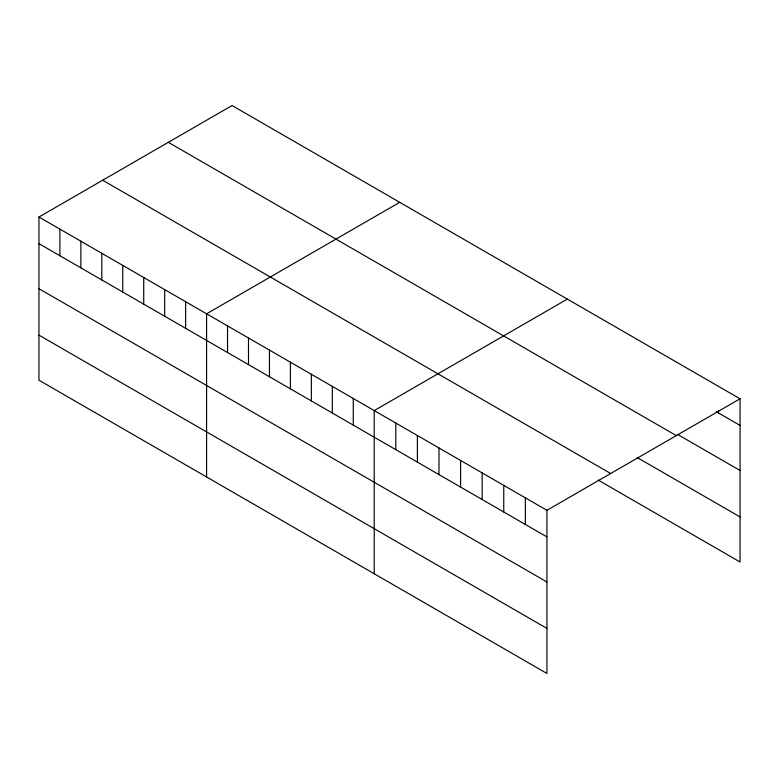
<?xml version="1.0" encoding="UTF-8"?>
<svg xmlns="http://www.w3.org/2000/svg" width="779" height="779" viewBox="0 0 779 779"><rect width="100%" height="100%" fill="white"/><g stroke="black" fill="none" stroke-linecap="round" stroke-linejoin="round"><path stroke-width="1.17" d="M38.95 217.02L546.936 510.303L546.936 673.475L38.95 380.191L38.95 217.02L232.064 105.525L740.05 398.809L740.05 561.98L598.175 480.068M399.695 202.316L206.581 313.81L206.581 476.972M567.336 299.097L374.222 410.591L374.222 573.753M546.936 510.303L740.05 398.809M716.407 411.779L740.05 425.431M677.341 434.283L740.05 470.487M168.332 142.323L676.318 435.607M637.241 457.565L740.05 516.915M102.682 180.231L610.668 473.515M38.95 243.642L546.936 536.926M38.95 288.697L546.936 581.981M38.95 335.126L546.936 628.41M718.462 410.543L718.462 412.967M525.348 497.839L525.348 524.462M503.76 485.375L503.76 511.998M482.172 472.911L482.172 499.524M460.584 460.447L460.584 487.06M438.986 447.983L438.986 474.596M417.398 435.519L417.398 462.132M395.81 423.055L395.81 449.668M353.267 398.488L353.267 425.11M332.312 386.394L332.312 413.006M311.357 374.3L311.357 400.912M290.401 362.196L290.401 388.818M269.446 350.102L269.446 376.715M248.491 337.998L248.491 364.621M227.536 325.904L227.536 352.517M185.636 301.707L185.636 328.329M164.681 289.613L164.681 316.225M143.725 277.509L143.725 304.131M122.77 265.415L122.77 292.028M101.815 253.311L101.815 279.934M80.86 241.217L80.86 267.83M59.905 229.123L59.905 255.736"/></g></svg>
